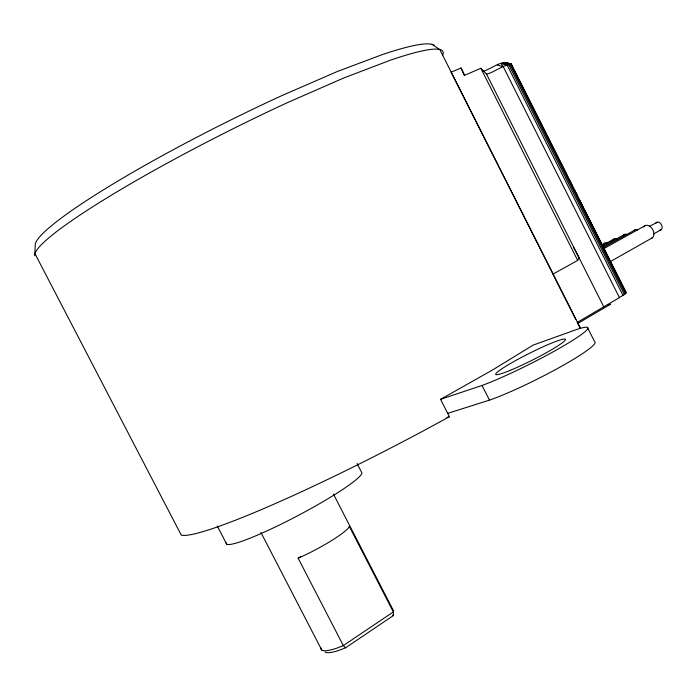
<?xml version="1.0" encoding="UTF-8"?>
<svg xmlns="http://www.w3.org/2000/svg" width="697" height="697" viewBox="0 0 697 697"><rect width="100%" height="100%" fill="white"/><g stroke="black" fill="none" stroke-linecap="round" stroke-linejoin="round"><path stroke-width="1.05" d="M325.116 652.035A39.041 7.911 -28.6 0 0 340.45 649.831L345.59 647.792L393.047 615.765L393.666 611.13L333.454 494.138M393.047 615.765L393.361 614.981M504.95 62.965C499.096 61.894 488.719 70.319 482.324 71.495M603.768 306.828L486.55 74.143L480.852 68.262L464.699 75.285L461.005 67.966L451.125 72.209L553.035 274.104L577.674 260.425L579.041 257.733L573.483 247.165M578.676 325.246L577.247 322.406L619.441 297.619C620.618 296.225 626.725 294.291 625.862 292.357L584.443 209.989M345.59 647.792L343.316 645.605L298.124 558.158L300.869 556.459M577.586 323.591L610.537 304.214L607.488 305.347M440.565 399.337L482.019 385.45A67.565 6.386 -26.7 0 0 564.936 345.093A67.565 6.386 -26.7 0 0 576.724 329.481L533.17 345.093L492.465 370.011L440.565 399.337L449.399 416.658L448.31 417.285A226.333 20.779 -27.3 0 1 181.272 535.122L34.85 253.481L35.286 243.95A223.598 25.876 -26.6 0 1 282.416 95.367L337.531 71.425L382.697 54.453A223.598 25.876 -26.6 0 1 434.214 45.366M617.106 238.844A6.944 4.539 60.5 0 0 614.545 238.714L613.517 239.306A6.944 4.539 60.5 0 0 612.75 240.273M627.291 234.48A7.005 4.618 60.4 0 0 624.678 234.358L623.632 234.959A7.005 4.618 60.4 0 0 622.848 235.943M633.939 230.533L635.011 229.923A7.075 4.713 60.4 0 1 637.659 230.027M610.11 261.706L652.497 237.729A7.144 4.801 60.3 0 0 653.098 230.358L652.183 228.729A7.144 4.801 60.3 0 0 645.535 225.401L644.446 226.02A7.144 4.801 60.3 0 0 643.627 227.03M653.751 233.887L661.253 229.653A4.356 2.962 60.3 0 0 662.002 226.203L661.078 224.146A4.356 2.962 60.3 0 0 657.794 222.021L649.456 226.342M656.966 222.143L656.321 222.509A4.356 2.962 60.3 0 0 655.816 223.127M603.942 248.559L645.535 225.401M602.199 245.571L614.545 238.714M602.94 246.442L624.678 234.358M603.672 247.348L635.011 229.923M661.253 229.653L659.78 230.132M651.399 238.339L652.497 237.729M486.55 74.143C493.581 72.767 504.942 63.662 511.345 64.638L512.321 66.572M298.124 558.158L301.513 556.703A41.201 5.689 -28 0 0 348.178 528.248L349.319 526.435L393.335 611.94L343.316 645.605L337.906 647.757A41.106 8.242 -28.5 0 1 321.073 648.062M447.718 413.365L489.486 400.122A67.539 7.101 -26.7 0 0 559.9 367.188A67.539 7.101 -26.7 0 0 594.628 341.704L587.405 327.39M446.786 417.477L449.399 416.658M626.019 293.132L510.823 64.072L504.924 62.425L511.354 64.072L626.324 292.696M625.357 293.742L509.943 64.255L503.565 62.591L508.723 64.629L624.346 294.509M508.723 64.629L502.406 62.939L507.198 65.178L623.005 295.423M507.198 65.178L500.943 63.462L503.295 66.799L619.441 297.619M504.924 62.425L511.528 64.263L504.41 62.416L509.943 64.255M497.24 64.987L503.295 66.799M505.107 62.608L510.457 64.351M431.957 44.32L439.798 49.574L580.566 328.444M578.362 324.689L580.157 327.825M260.896 532.403L321.805 650.118M217.264 525.982L226.734 544.261M357.064 463.488L361.952 473.01A76.679 8.521 -27.8 0 1 291.599 518.899A76.679 8.521 -27.8 0 1 226.203 542.85M482.019 385.45L489.486 400.122M464.324 75.398L461.005 67.966M553.096 274.574L575.792 319.54M514.761 71.416L517.191 76.261M519.631 81.113L523.525 88.859M524.501 90.802L567.384 176.071M569.824 180.915L572.263 185.759M574.694 190.603L577.133 195.456M579.573 200.3L583.467 208.046M480.852 68.262L577.674 260.425M602.844 244.534A6.874 4.452 60.6 0 1 603.585 243.567L604.595 242.992A6.874 4.452 60.6 0 1 607.122 243.122M34.711 255.712A228.207 25.197 -26.7 0 1 287.748 102.494L344.039 77.872L390.032 60.334A228.207 25.197 -26.7 0 1 442.517 55.586M510.387 370.273A38.98 3.694 -26.7 0 0 565.302 339.997A38.98 3.694 -26.7 0 0 516.102 360.305A38.98 3.694 -26.7 0 0 510.387 370.273"/></g></svg>
